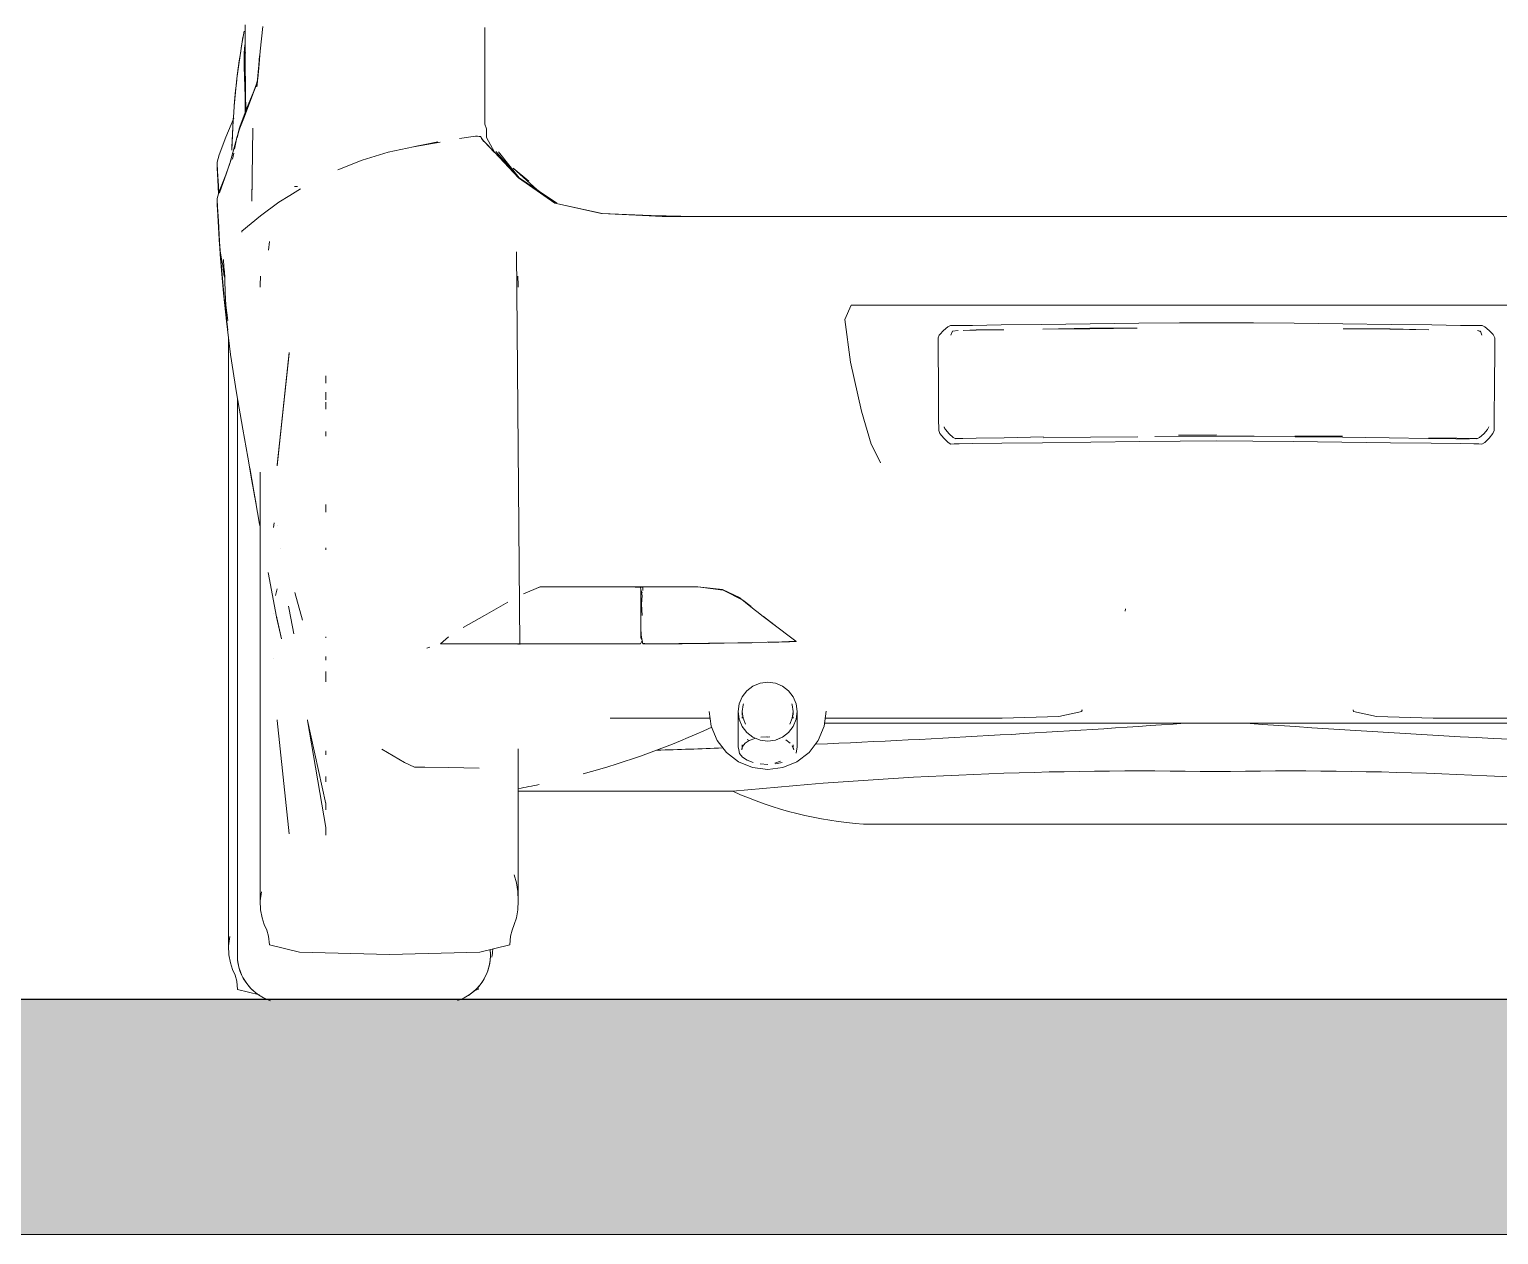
# Model space of a CAD drawing. Header units: millimetres. Extents: x -50912 to 58751, y -45352 to 5553.
# Drawn here: x 7593 to 8840, y 0 to 1023 of the extents above; entities that cross this region are included whole.
import ezdxf

# ---------------------------------------------------------------- set-up
doc = ezdxf.new("R2010")
doc.units = ezdxf.units.MM
for name, color, linetype, lineweight in [('A-AREA', 32, 'Continuous', 9), ('A-DETL-THIN', 151, 'Continuous', 9), ('A-FLOR', 192, 'Continuous', 25), ('A-FLOR-PATT', 8, 'Continuous', 25), ('A-GENM', 13, 'Continuous', 9), ('G-IMPT', 8, 'Continuous', 9)]:
    doc.layers.add(name, color=color, linetype=linetype, lineweight=lineweight)

# ---------------------------------------------------------------- blocks, each defined once
blk = doc.blocks.new('CRT_Fiat Punto - Punto_dwg-V24-FACHADA FRONTAL GARAGEM')
at = {"layer": 'G-IMPT'}
for p, q in [((40379, 1021.7), (40379, 1027.2)), ((40391.8, 1004.9), (40393.9, 1025.7)), ((40582.5, 1001.7), (40582.4, 1024.9)), ((40378.9, 1011.5), (40378.3, 1007)), ((40378.8, 1009.7), (40379, 1011)), ((40379, 1012.3), (40378.9, 1011.5)), ((40379, 1021.7), (40379, 1013.6)), ((40379, 1006.6), (40379, 1013.6)), ((40378.8, 1007.9), (40378.2, 1002.9)), ((40378.2, 1002.9), (40378.3, 1007)), ((40378.2, 1002.9), (40378.4, 1003.7)), ((40378.2, 991.5), (40378.2, 1002.9)), ((40378.9, 1009.9), (40378.3, 1007)), ((40378.3, 1007), (40378.8, 1009.7)), ((40378.5, 999.8), (40379, 1006.6)), ((40378.5, 999.8), (40379, 1005)), ((40379, 1009.1), (40378.8, 1007.9)), ((40378.9, 1000.1), (40379, 1002.5)), ((40379, 1002.1), (40378.9, 1000.1)), ((40379, 1006.6), (40379, 1003.9)), ((40379, 1003.5), (40379, 1003.9)), ((40379, 1002.1), (40379.1, 1003.8)), ((40379, 1002.1), (40379.1, 1003.7)), ((40379, 1003.4), (40379, 1003.5)), ((40379.3, 964.2), (40379, 1003.4)), ((40379, 1002.1), (40379, 1002.8)), ((40390.3, 988.1), (40391.2, 1000.8)), ((40390.4, 989.6), (40391.2, 1000.8)), ((40391.8, 1004.9), (40390.6, 990.6)), ((40582.5, 1001.7), (40582.5, 975.6)), ((40379.3, 957.5), (40378.2, 991.5)), ((40378.4, 995.1), (40379.1, 953.5)), ((40378.4, 995.1), (40379.3, 957.5)), ((40389.5, 980.9), (40390.4, 990.1)), ((40390.3, 988.1), (40389.5, 979.8)), ((40389.7, 981.7), (40390.6, 990.6)), ((40390.4, 989.6), (40390.4, 990.1)), ((40378.9, 969.6), (40378.8, 981.5)), ((40378.8, 981.5), (40379.2, 953.6)), ((40386.2, 970.8), (40388.7, 977.1)), ((40386.8, 971.9), (40388.9, 977.2)), ((40389.6, 981.4), (40388.7, 977.1)), ((40389.7, 981.7), (40388.9, 977.2)), ((40388.9, 974.5), (40389.1, 976.5)), ((40389.1, 976.5), (40389.5, 979.8)), ((40389.5, 980.9), (40389.6, 981.4)), ((40582.5, 953.7), (40582.5, 975.6)), ((40382.5, 960.6), (40377.7, 948.1)), ((40378.9, 969.6), (40379, 958.2)), ((40379.7, 954.9), (40379.3, 964.2)), ((40386.2, 970.8), (40380.3, 956.4)), ((40386.2, 970.8), (40380.6, 957.3)), ((40382.5, 960.6), (40386.8, 971.9)), ((40377.7, 948.1), (40374.3, 939.5)), ((40380.6, 957.3), (40374.6, 941.4)), ((40379, 953.1), (40379, 958.2)), ((40582.5, 953.7), (40582.5, 943)), ((40369.4, 947.9), (40362.5, 931.9)), ((40374.6, 941.4), (40371.1, 928.3)), ((40371.9, 931.6), (40374.3, 939.5)), ((40374.6, 941.4), (40372.2, 931.4)), ((40374.1, 939.9), (40373.1, 935.5)), ((40374.6, 941.4), (40374.1, 939.9)), ((40385.6, 939.4), (40384.6, 877.4)), ((40583.8, 939), (40582.5, 943)), ((40583.8, 939), (40583.8, 931.6)), ((40357, 916.9), (40362.5, 931.9)), ((40365.8, 909.5), (40371.1, 928.1)), ((40369.8, 921.6), (40371.9, 931.6)), ((40371.1, 928.1), (40369.8, 921.6)), ((40370.9, 927.2), (40371.1, 928.3)), ((40500.5, 919), (40521.8, 923.6)), ((40521.8, 923.6), (40542.5, 927.8)), ((40521.8, 923.6), (40544.5, 927.6)), ((40521.8, 923.6), (40525.7, 924.4)), ((40544.5, 927.6), (40525.7, 924.4)), ((40574.5, 932.7), (40560.9, 930.7)), ((40576.3, 932.7), (40574.5, 932.7)), ((40576.3, 932.7), (40579, 932.5)), ((40576.3, 932.7), (40579, 932)), ((40576.3, 932.7), (40579, 932.2)), ((40579, 932.5), (40579.6, 931)), ((40579, 932.2), (40579.7, 930.7)), ((40579, 932), (40579.7, 930.8)), ((40579.6, 931), (40581.7, 928.1)), ((40579.7, 930.8), (40579.7, 930.7)), ((40579.7, 930.8), (40581.9, 928.2)), ((40579.7, 930.8), (40581.7, 928.1)), ((40579.7, 930.7), (40581.9, 928.2)), ((40579.7, 930.7), (40581.9, 928.2)), ((40581.9, 928.2), (40590.7, 918.9)), ((40581.9, 928.2), (40590.7, 919)), ((40590.7, 918.9), (40581.9, 928.2)), ((40590.7, 919), (40583.8, 931.6)), ((40357, 916.9), (40355.2, 910.7)), ((40355.2, 910), (40355.2, 910.7)), ((40367.1, 912.8), (40362.5, 899.8)), ((40363.1, 901.3), (40367.1, 912.8)), ((40369.2, 918.3), (40368.2, 913.1)), ((40368.8, 916.4), (40369.2, 918.3)), ((40457.5, 904), (40478.4, 912.3)), ((40478.4, 912.3), (40500.5, 919)), ((40611.1, 897.4), (40590.7, 919)), ((40590.7, 919), (40611.6, 897.4)), ((40591.7, 919.8), (40611.6, 897.2)), ((40591.7, 919.8), (40611.6, 897.4)), ((40611.6, 897.2), (40594.1, 919.5)), ((40355.3, 905.4), (40355.2, 910)), ((40355.6, 903), (40355.3, 908.4)), ((40355.3, 908.4), (40355.4, 904.1)), ((40355.8, 895.5), (40355.3, 905.4)), ((40355.8, 895.2), (40355.4, 904.1)), ((40355.6, 903), (40356.2, 890.5)), ((40362.5, 899.8), (40357, 885.7)), ((40365.8, 909.5), (40357.2, 884.5)), ((40357.2, 884.5), (40363.1, 901.3)), ((40619.8, 894.4), (40606.6, 905.6)), ((40626.6, 887.4), (40606.6, 905.6)), ((40355.8, 895.5), (40356.4, 883.8)), ((40355.8, 895.2), (40356.4, 883.9)), ((40356.1, 890.3), (40356.2, 887.5)), ((40356.1, 890.3), (40356.5, 884)), ((40356.1, 890), (40356.5, 884)), ((40356.1, 890), (40356.5, 884)), ((40356.5, 884.3), (40356.2, 890.5)), ((40356.4, 883.8), (40356.2, 887.5)), ((40356.5, 884.1), (40356.4, 886.3)), ((40356.5, 884.1), (40356.4, 886.3)), ((40384.8, 896.5), (40384.6, 877.4)), ((40425.9, 887.9), (40416.8, 882.3)), ((40420.8, 890), (40423.4, 890)), ((40641.8, 875.9), (40611.1, 897.4)), ((40641.8, 875.9), (40611.6, 897.4)), ((40642.6, 875.9), (40611.6, 897.4)), ((40642.6, 875.9), (40611.6, 897.2)), ((40643.5, 875.8), (40611.6, 897.2)), ((40641.8, 875.9), (40626.6, 887.4)), ((40357, 885.7), (40355.2, 879.8)), ((40355.2, 879.2), (40355.2, 879.8)), ((40355.3, 874.8), (40355.2, 879.2)), ((40355.3, 877.7), (40355.6, 872.6)), ((40355.3, 877.7), (40355.4, 873.6)), ((40355.6, 869.8), (40355.3, 874.8)), ((40355.8, 865.3), (40355.4, 873.6)), ((40407.6, 876.6), (40391.9, 865)), ((40407.6, 876.6), (40416.8, 882.3)), ((40641.8, 875.9), (40638.4, 878.8)), ((40681.5, 867), (40641.8, 875.9)), ((40681.5, 867), (40641.8, 875.9)), ((40641.8, 875.9), (40681.5, 867)), ((40641.8, 875.9), (40682, 867)), ((40681.5, 867), (40641.8, 875.8)), ((40355.6, 872.6), (40356.2, 860.8)), ((40355.6, 869.8), (40356.2, 858)), ((40356.7, 850.3), (40355.8, 865.3)), ((40356.2, 860.8), (40356.9, 849)), ((40376.2, 852.1), (40391.9, 865)), ((40716.4, 865.2), (40681.5, 867)), ((40682, 867), (40723.7, 865.2)), ((40733.1, 864.5), (40716.4, 865.2)), ((40723.7, 865.2), (40761.5, 864.5)), ((40733.1, 864.5), (40745.8, 864.5)), ((40745.8, 864.5), (40769, 864.5)), ((40762, 864.5), (40761.5, 864.5)), ((40763.4, 864.5), (40762, 864.5)), ((40763.4, 864.5), (40765.3, 864.5)), ((40769, 864.5), (40806.1, 864.5)), ((40806.1, 864.5), (40860.3, 864.5)), ((40860.3, 864.5), (40909.6, 864.5)), ((40909.6, 864.5), (40931.7, 864.5)), ((40957.3, 864.5), (40931.7, 864.5)), ((41017.1, 864.5), (40957.3, 864.5)), ((41088.6, 864.5), (41017.1, 864.5)), ((41149.3, 864.5), (41088.6, 864.5)), ((41149.3, 864.5), (41204.6, 864.5)), ((41204.6, 864.5), (41259.9, 864.5)), ((41320.6, 864.5), (41259.9, 864.5)), ((41320.6, 864.5), (41392.1, 864.5)), ((41451.9, 864.5), (41392.1, 864.5)), ((40356.1, 860.3), (40357.7, 834.5)), ((40356.1, 860.3), (40356.8, 848.9)), ((40356.6, 850.2), (40356.2, 858)), ((40357.5, 837.3), (40356.4, 856.9)), ((40356.4, 856.9), (40357, 845.1)), ((40356.6, 850.2), (40356.9, 845)), ((40358.5, 824.8), (40356.7, 850.3)), ((40357.7, 835.6), (40356.7, 850.3)), ((40357, 845.6), (40356.7, 850.3)), ((40357.5, 837.3), (40356.8, 848.9)), ((40356.9, 849), (40357.1, 843.8)), ((40376, 851.1), (40376.2, 852.1)), ((40357.1, 840.9), (40356.9, 845)), ((40357, 845.6), (40357.7, 834.5)), ((40357, 845.1), (40357.3, 840)), ((40357.1, 840.9), (40357.7, 835)), ((40357.8, 832.3), (40357.5, 837.9)), ((40398.9, 836), (40399.5, 843.3)), ((40357.7, 835), (40358.8, 828.5)), ((40358.1, 829.3), (40357.7, 834.7)), ((40360.2, 804.1), (40357.7, 834.5)), ((40358.5, 824.8), (40357.7, 834.5)), ((40358.8, 818.6), (40357.8, 832.3)), ((40358.5, 824.8), (40358.1, 829.3)), ((40360.4, 802.9), (40358.5, 824.8)), ((40358.5, 824.8), (40361.7, 789.3)), ((40358.5, 824.8), (40359.3, 814.5)), ((40358.8, 828.5), (40359.9, 822.9)), ((40360.6, 827.9), (40360.9, 821.8)), ((40609.2, 834.4), (40610.7, 667.7)), ((40360.6, 799.5), (40358.8, 818.6)), ((40360.2, 804.1), (40359.3, 814.5)), ((40359.9, 822.9), (40360.4, 819.6)), ((40360.4, 819.6), (40360.6, 817.7)), ((40360.6, 817.7), (40360.8, 816)), ((40360.8, 816), (40360.9, 814.8)), ((40361.5, 814.4), (40360.9, 821.8)), ((40360.9, 814.8), (40361, 814.1)), ((40361, 814.1), (40361.4, 813.7)), ((40361.7, 810.4), (40361.2, 820.3)), ((40361.2, 820.3), (40361.6, 813.5)), ((40361.6, 813.5), (40361.8, 810.6)), ((40361.6, 812.1), (40361.8, 810.6)), ((40392, 813.7), (40391.6, 806.2)), ((40610.4, 813.7), (40610.8, 806.2)), ((40364.2, 768), (40360.4, 802.9)), ((40363.8, 771.6), (40360.4, 802.9)), ((40360.8, 798.8), (40360.4, 802.9)), ((40363, 775.6), (40360.6, 799.5)), ((40360.8, 798.8), (40361.7, 789.3)), ((40361.7, 810.4), (40361.9, 800)), ((40362.4, 789.2), (40361.9, 800)), ((40391.6, 806.2), (40391.6, 804.5)), ((40610.8, 806.2), (40610.8, 804.5)), ((40364.1, 776.1), (40362.4, 789.2)), ((40888.1, 777), (40893.5, 789.1)), ((40888.1, 777), (40893.5, 789.1)), ((40888.1, 777), (40893.5, 789.1)), ((40888.1, 777), (40893.5, 789.1)), ((40925.1, 789.1), (40893.5, 789.1)), ((40999, 789.1), (40925.1, 789.1)), ((41084.1, 789.1), (40999, 789.1)), ((41149.3, 789.1), (41084.1, 789.1)), ((41204.6, 789.1), (41149.3, 789.1)), ((41204.6, 789.1), (41259.9, 789.1)), ((41259.9, 789.1), (41325.1, 789.1)), ((41325.1, 789.1), (41410.2, 789.1)), ((41484.1, 789.1), (41410.2, 789.1)), ((40366.6, 747.2), (40363, 775.6)), ((40888.1, 777), (40888.1, 777.1)), ((40888.1, 777.1), (40893, 740.9)), ((40888.1, 776.9), (40888.1, 777)), ((40888.1, 777), (40888.1, 777)), ((40888.1, 777), (40888.1, 777)), ((41137.6, 773.9), (41096.3, 773.4)), ((41137.6, 773.9), (41172.3, 774.2)), ((41203.6, 774.3), (41172.3, 774.2)), ((41235, 774.2), (41203.6, 774.3)), ((41269.6, 773.9), (41235, 774.2)), ((41310.9, 773.4), (41269.6, 773.9)), ((40364.2, 768), (40363.8, 771.6)), ((40364.7, 762.6), (40364.7, 754.7)), ((40968.3, 763.6), (40967.3, 761.4)), ((40967.3, 750.7), (40967.3, 761.4)), ((40968.3, 763.6), (40968.8, 764.2)), ((40968.8, 764.2), (40972, 767.7)), ((40975.6, 770.7), (40972, 767.7)), ((40975.6, 770.7), (40977.9, 771.8)), ((40977.9, 771.8), (40980.5, 771.8)), ((40979.6, 767.1), (40978.1, 763.7)), ((40979.6, 767.1), (40984.4, 767.7)), ((40980.5, 771.8), (40984.8, 771.9)), ((40996.4, 772), (40984.8, 771.9)), ((40999.6, 768.3), (40988.5, 767.7)), ((40988.5, 767.7), (40999.7, 767.9)), ((40996.4, 772), (41020.8, 772.4)), ((40999.6, 768.3), (41023.2, 768.2)), ((40999.7, 767.9), (41023.2, 768.2)), ((41055.1, 772.8), (41020.8, 772.4)), ((41055.1, 772.8), (41096.3, 773.4)), ((41056.3, 768.7), (41096, 769.6)), ((41056.3, 768.7), (41096, 769.2)), ((41096, 769.6), (41136.4, 769.7)), ((41096, 769.2), (41136.4, 769.7)), ((41352.1, 772.8), (41310.9, 773.4)), ((41351, 769), (41311.2, 769.2)), ((41350.9, 768.7), (41311.2, 769.2)), ((41384, 768.2), (41350.9, 768.7)), ((41384, 768.2), (41351, 769)), ((41386.4, 772.4), (41352.1, 772.8)), ((41410.8, 772), (41386.4, 772.4)), ((41422.4, 771.9), (41410.8, 772)), ((41426.7, 771.8), (41422.4, 771.9)), ((41427.7, 767.1), (41425.3, 767.6)), ((41427.6, 766.7), (41425.3, 767.6)), ((41429.3, 771.8), (41426.7, 771.8)), ((41427.7, 767.1), (41429.1, 763.7)), ((41431.6, 770.7), (41429.3, 771.8)), ((41435.3, 767.7), (41431.6, 770.7)), ((41438.5, 764.2), (41435.3, 767.7)), ((41438.5, 764.2), (41438.9, 763.6)), ((41440, 761.4), (41438.9, 763.6)), ((41440, 761.4), (41439.9, 750.7)), ((40364.7, 733.5), (40364.7, 754.7)), ((40406, 653.3), (40416.3, 749)), ((40406, 652.8), (40416.3, 748.7)), ((40416.3, 749), (40416.3, 748.7)), ((40967.3, 750.7), (40967.5, 722)), ((41439.9, 750.7), (41439.7, 722)), ((40371.7, 714.8), (40366.6, 747.2)), ((40406, 653.3), (40416.3, 748.2)), ((40406, 653.5), (40416.3, 748.2)), ((40902.4, 699.3), (40893, 740.9)), ((40364.7, 733.5), (40364.7, 703.6)), ((40447.5, 723), (40447.5, 729.1)), ((40371.7, 714.8), (40376.9, 683.9)), ((40447.5, 708.8), (40447.5, 715.3)), ((40447.5, 710.4), (40447.5, 715.3)), ((40967.7, 693.3), (40967.5, 722)), ((41439.7, 722), (41439.5, 693.3)), ((40364.7, 703.6), (40364.7, 666.1)), ((40447.5, 700.8), (40447.5, 706.8)), ((40447.5, 702.4), (40447.5, 706.8)), ((40447.5, 701), (40447.5, 704.9)), ((40902.4, 699.3), (40910.6, 671.3)), ((40967.7, 693.3), (40967.8, 682.7)), ((41439.5, 693.3), (41439.5, 682.7)), ((40376.9, 683.9), (40381.1, 660.1)), ((40447.5, 678.1), (40447.5, 682)), ((40968.9, 680.2), (40967.8, 682.7)), ((40968.9, 680.2), (40972.1, 676.2)), ((40975.8, 672.5), (40972.1, 676.2)), ((40973.5, 683.6), (40972.4, 685.8)), ((40972.4, 685.8), (40972.5, 685.4)), ((40973.3, 683.7), (40972.5, 685.4)), ((40973.5, 683.6), (40976.6, 680)), ((40976.6, 680), (40980.1, 676.9)), ((40980.1, 676.9), (40982.4, 675.8)), ((40981.8, 676), (40984.3, 676)), ((40981.8, 676), (40982.4, 675.8)), ((40984.3, 676), (40988.4, 676.1)), ((40988.4, 676.1), (40999.7, 676.3)), ((40999.7, 676.3), (41023.4, 676.6)), ((41023.4, 676.6), (41056.8, 677.5)), ((41056.9, 676.5), (41096.6, 677)), ((41096.6, 677), (41136.9, 677.5)), ((41138.5, 673.5), (41172.8, 673.8)), ((41151.3, 677.7), (41171.6, 677.9)), ((41203.6, 679), (41171.5, 678.8)), ((41203.6, 678), (41171.6, 677.9)), ((41172.8, 673.8), (41203.6, 673.9)), ((41235.6, 677.9), (41203.6, 678)), ((41203.6, 673.9), (41234.4, 673.8)), ((41268.8, 673.5), (41234.4, 673.8)), ((41270.4, 677.5), (41235.6, 677.9)), ((41270.3, 678.1), (41310.8, 678)), ((41310.6, 677), (41270.4, 677.5)), ((41350.3, 676.5), (41310.6, 677)), ((41383.4, 676), (41350.3, 676.5)), ((41407, 675.7), (41383.4, 676)), ((41407.6, 676.3), (41383.9, 676.6)), ((41418.1, 675.5), (41407, 675.7)), ((41418.8, 676.1), (41407.6, 676.3)), ((41423, 676), (41418.8, 676.1)), ((41425.4, 676), (41423, 676)), ((41427.1, 676.9), (41424.8, 675.8)), ((41425.4, 676), (41424.8, 675.8)), ((41430.6, 680), (41427.1, 676.9)), ((41430.6, 680), (41433.7, 683.6)), ((41431.4, 672.5), (41435.1, 676.2)), ((41433.7, 683.6), (41434.8, 685.8)), ((41433.9, 683.7), (41434.7, 685.4)), ((41434.8, 685.8), (41434.7, 685.4)), ((41438.4, 680.2), (41435.1, 676.2)), ((41439.5, 682.7), (41438.4, 680.2)), ((40364.7, 666.1), (40364.7, 622.5)), ((40612.2, 501), (40610.7, 667.7)), ((40918.4, 655.4), (40910.6, 671.3)), ((40918.4, 655.6), (40910.6, 671.2)), ((40910.6, 671.2), (40918.4, 655.4)), ((40918.4, 655.6), (40910.6, 671.1)), ((40978.2, 671.3), (40975.8, 672.5)), ((40980.8, 671.4), (40978.2, 671.3)), ((40980.8, 671.4), (40985.1, 671.4)), ((40996.7, 671.6), (40985.1, 671.4)), ((40996.7, 671.6), (41021.3, 671.9)), ((41055.8, 672.4), (41021.3, 671.9)), ((41055.8, 672.4), (41097.1, 673)), ((41138.5, 673.5), (41097.1, 673)), ((41310.1, 673), (41268.8, 673.5)), ((41351.5, 672.4), (41310.1, 673)), ((41386, 671.9), (41351.5, 672.4)), ((41410.5, 671.6), (41386, 671.9)), ((41422.2, 671.4), (41410.5, 671.6)), ((41426.5, 671.4), (41422.2, 671.4)), ((41429.1, 671.3), (41426.5, 671.4)), ((41429.1, 671.3), (41431.4, 672.5)), ((40384.7, 640.1), (40381.1, 660.1)), ((40382.9, 651.2), (40386.3, 631.3)), ((40382.9, 651.2), (40387.3, 625.8)), ((40406, 653.3), (40406, 653.5)), ((40406, 653.3), (40406, 653)), ((40406, 652.8), (40406, 653)), ((40388.3, 620.2), (40384.4, 642.1)), ((40384.4, 642.1), (40387.3, 625.8)), ((40388.3, 620.2), (40384.7, 640.1)), ((40391.6, 647.5), (40391.6, 612.6)), ((40391.2, 603.2), (40386.3, 631.3)), ((40364.7, 622.5), (40364.7, 574.4)), ((40391.6, 612.6), (40391.6, 561.9)), ((40447.5, 618.1), (40447.5, 620)), ((40447.5, 620), (40447.5, 615.1)), ((40447.5, 613.3), (40447.5, 618.1)), ((40391.6, 601), (40391.2, 603.2)), ((40403.6, 604.3), (40403.1, 600.5)), ((40403.1, 600.5), (40403.1, 600.4)), ((40406, 601.8), (40406, 601.7)), ((40364.7, 574.4), (40364.7, 523.7)), ((40408.6, 582.8), (40408.6, 582.8)), ((40447.5, 581.5), (40447.5, 583.2)), ((40391.6, 561.9), (40391.6, 510.5)), ((40398.5, 562.3), (40405.6, 524.6)), ((40629.4, 550.1), (40615.4, 544)), ((40629.4, 550.1), (40627.6, 549.4)), ((40629.4, 550.1), (40645.9, 550.1)), ((40633.5, 550.1), (40629.4, 550.1)), ((40633.5, 550.1), (40637, 550.1)), ((40648.6, 550.1), (40637, 550.1)), ((40645.9, 550.1), (40686.4, 550.1)), ((40677.1, 550.1), (40648.6, 550.1)), ((40704.9, 550.1), (40677.1, 550.1)), ((40686.4, 550.1), (40731.9, 550.1)), ((40714.9, 549.4), (40704.9, 550.1)), ((40714.5, 550.1), (40704.9, 550.1)), ((40714.5, 550.1), (40704.9, 550.1)), ((40704.9, 550.1), (40714.5, 550.1)), ((40714.9, 549.4), (40714.5, 550.1)), ((40714.9, 549.4), (40714.5, 550.1)), ((40715, 550.1), (40714.5, 550.1)), ((40714.5, 550.1), (40715, 547.3)), ((40714.9, 549.4), (40715.9, 549.8)), ((40715, 550.1), (40715, 549.4)), ((40715, 550.1), (40715.1, 549.5)), ((40716.5, 547), (40716.5, 550.1)), ((40719.7, 550.1), (40716.5, 550.1)), ((40719.7, 550.1), (40728, 550.1)), ((40742.3, 550.1), (40728, 550.1)), ((40731.9, 550.1), (40763.2, 550.1)), ((40763.2, 550.1), (40742.3, 550.1)), ((40763.2, 550.1), (40784.3, 547.7)), ((40784.9, 547.3), (40763.2, 550.1)), ((40406, 548.4), (40404.7, 542.6)), ((40421.2, 545.1), (40427.7, 521.8)), ((40582.1, 525.8), (40601.9, 537)), ((40714.9, 525.8), (40715, 536.6)), ((40715.9, 542.8), (40715, 547.3)), ((40715.9, 542.8), (40715, 547.3)), ((40715.9, 545.3), (40715, 547.3)), ((40715.9, 545.3), (40715, 547.3)), ((40715.5, 544.6), (40715, 547.3)), ((40715.5, 544.6), (40715, 547.3)), ((40715.5, 544.6), (40715, 547.3)), ((40715.5, 544.6), (40715, 547.3)), ((40715, 544.6), (40715, 547.3)), ((40715, 544.6), (40715, 536.6)), ((40715.8, 545.8), (40715.5, 544.6)), ((40715.9, 545.3), (40715.5, 544.6)), ((40715.9, 545.3), (40715.5, 544.6)), ((40715.5, 545.3), (40715.5, 544.6)), ((40715.9, 542.8), (40715.5, 544.6)), ((40715.9, 542.8), (40715.5, 535.2)), ((40784.3, 547.7), (40799.3, 540.6)), ((40784.3, 547.7), (40799.2, 540.5)), ((40784.3, 547.7), (40799.3, 540.6)), ((40784.9, 547.3), (40801.4, 538.8)), ((40799.2, 540.5), (40808.4, 533.1)), ((40808.5, 533.2), (40801.4, 538.8)), ((40403.1, 527.4), (40403.1, 527.5)), ((40405.6, 524.4), (40405.6, 524.6)), ((40405.6, 524.4), (40405.7, 524)), ((40405.6, 524.4), (40409.8, 506)), ((40405.6, 524.4), (40409.8, 506)), ((40405.8, 523.6), (40405.7, 524)), ((40415.8, 533.5), (40416.4, 530.7)), ((40416.4, 530.7), (40420.4, 510.1)), ((40582.1, 525.8), (40564.1, 515.5)), ((40714.9, 525.8), (40715, 515.1)), ((40715.9, 525.8), (40715.5, 535.2)), ((40808.4, 533.1), (40812.3, 529.9)), ((40812.3, 529.9), (40813.5, 529)), ((40813.5, 529), (40818.9, 524.8)), ((40814.4, 528.2), (40818.9, 524.8)), ((40818.9, 524.8), (40830.5, 516)), ((40819, 524.9), (40830.5, 516)), ((41126.2, 529.4), (41126.4, 531.4)), ((40364.7, 523.7), (40364.7, 472.4)), ((40405.8, 523.6), (40405.8, 523.5)), ((40405.8, 523.6), (40409.8, 506)), ((40405.8, 523.6), (40409.8, 506)), ((40715.2, 509), (40715, 515.1)), ((40715, 515.1), (40715, 507.1)), ((40842.1, 507.2), (40830.5, 516)), ((40842.1, 507.2), (40830.5, 516)), ((40391.6, 510.5), (40391.6, 460.5)), ((40447.5, 506.7), (40447.5, 507.6)), ((40551.5, 507.7), (40544.8, 501.6)), ((40544.8, 501.6), (40560.9, 501.6)), ((40560.9, 501.6), (40544.8, 501.6)), ((40560.9, 501.6), (40598.6, 501.6)), ((40598.6, 501.6), (40643.4, 501.6)), ((40610.8, 501.6), (40610.8, 501)), ((40643.4, 501.6), (40680.6, 501.6)), ((40705.8, 501.6), (40680.6, 501.6)), ((40714.5, 501.6), (40705.8, 501.6)), ((40714.5, 501.6), (40716, 504.4)), ((40715, 507.1), (40716, 504.4)), ((40715.2, 509), (40715.2, 506.6)), ((40715.2, 509), (40716, 504.4)), ((40715.2, 509), (40716, 504.4)), ((40715.2, 506.6), (40716, 504.4)), ((40715.2, 506.6), (40715.3, 506)), ((40715.2, 506.6), (40716, 504.4)), ((40716.3, 502.3), (40715.9, 503.5)), ((40716.2, 502.3), (40716, 504.4)), ((40716.2, 502.3), (40716, 504.4)), ((40716.5, 501.6), (40716, 504.4)), ((40716.5, 501.6), (40716, 504.4)), ((40716.2, 502.3), (40716.5, 501.6)), ((40716.2, 502.3), (40720.7, 501.6)), ((40716.2, 502.3), (40716.5, 501.6)), ((40716.5, 501.6), (40720.7, 501.6)), ((40716.5, 501.6), (40720.7, 501.6)), ((40720.7, 501.6), (40716.5, 501.6)), ((40720.7, 501.6), (40732.1, 501.6)), ((40749.9, 501.7), (40732.1, 501.6)), ((40797.2, 502.4), (40747.2, 501.8)), ((40773.1, 502), (40749.9, 501.7)), ((40773.1, 502), (40798.5, 502.5)), ((40797.2, 502.4), (40834.6, 503.2)), ((40798.5, 502.5), (40809.2, 502.6)), ((40841, 503.3), (40823.1, 502.9)), ((40834.6, 503.2), (40846.5, 503.9)), ((40834.6, 503.2), (40847, 503.7)), ((40834.6, 503.2), (40847, 503.7)), ((40842.1, 507.2), (40846.5, 503.9)), ((40842.1, 507.2), (40846.5, 503.9)), ((40843.7, 503.6), (40846.5, 503.9)), ((40403.1, 489.6), (40403.1, 489.5)), ((40447.5, 491), (40447.5, 487.8)), ((40447.5, 489.5), (40447.5, 487.9)), ((40533.3, 498), (40535.7, 498.7)), ((40447.5, 472.2), (40447.5, 478.1)), ((40447.5, 478.1), (40447.5, 474.4)), ((40447.5, 476.1), (40447.5, 474.5)), ((40447.5, 469.4), (40447.5, 474.4)), ((40364.7, 472.4), (40364.7, 422.4)), ((40447.5, 469.4), (40447.5, 472.2)), ((40800.9, 456.6), (40804.9, 461.8)), ((40810.1, 465.8), (40804.9, 461.8)), ((40810.1, 465.8), (40816.1, 468.3)), ((40816.1, 468.3), (40822.6, 469.2)), ((40822.6, 469.2), (40829.1, 468.3)), ((40829.1, 468.3), (40835.1, 465.8)), ((40835.1, 465.8), (40840.3, 461.8)), ((40840.3, 461.8), (40844.3, 456.6)), ((40391.6, 460.5), (40391.6, 413.7)), ((40797.5, 444.1), (40798.4, 450.6)), ((40797.5, 444.1), (40798.4, 450.6)), ((40798.4, 450.6), (40800.9, 456.6)), ((40801, 444.1), (40801.7, 449.7)), ((40801.7, 449.7), (40802.2, 450.8)), ((40843, 450.8), (40843.5, 449.7)), ((40843.5, 449.7), (40844.2, 444.1)), ((40844.3, 456.6), (40846.8, 450.6)), ((40844.3, 456.6), (40846.8, 450.6)), ((40847.7, 444.1), (40846.8, 450.6)), ((40846.8, 450.6), (40847.7, 444.1)), ((40406, 437), (40406, 436.8)), ((40406, 436.5), (40406, 436.8)), ((40431.9, 436.8), (40431.9, 437)), ((40431.9, 436.5), (40431.9, 436.8)), ((40688.8, 438.6), (40773.8, 438.6)), ((40773, 444.1), (40774.7, 431.6)), ((40797.5, 443.8), (40797.5, 444.1)), ((40797.5, 444.1), (40798.4, 437.6)), ((40798.4, 437.6), (40797.5, 444.1)), ((40797.5, 442.9), (40797.5, 443.8)), ((40797.5, 441.2), (40797.5, 442.9)), ((40797.5, 438.5), (40797.5, 441.2)), ((40797.5, 434.6), (40797.5, 438.5)), ((40800.9, 431.5), (40798.4, 437.6)), ((40800.9, 431.5), (40798.4, 437.6)), ((40801, 443.8), (40801, 444.1)), ((40801.7, 438.5), (40801, 444.1)), ((40801, 443.8), (40801, 442.9)), ((40801, 441.2), (40801, 442.9)), ((40801, 439.7), (40801, 438.5)), ((40803.9, 433.3), (40801.7, 438.5)), ((40843.5, 438.5), (40841.3, 433.3)), ((40844.2, 444.1), (40843.5, 438.5)), ((40844.2, 443.8), (40844.2, 444.1)), ((40844.2, 443.8), (40844.2, 442.9)), ((40844.2, 441.2), (40844.2, 442.9)), ((40844.2, 439.7), (40844.2, 438.5)), ((40846.8, 437.6), (40844.3, 431.5)), ((40846.8, 437.6), (40844.3, 431.5)), ((40847.7, 444.1), (40846.8, 437.6)), ((40847.7, 444.1), (40846.8, 437.6)), ((40847.7, 443.8), (40847.7, 444.1)), ((40847.7, 442.9), (40847.7, 443.8)), ((40847.7, 441.2), (40847.7, 442.9)), ((40847.7, 438.5), (40847.7, 441.2)), ((40847.7, 434.6), (40847.7, 438.5)), ((40872.2, 444.4), (40870.5, 431.6)), ((40871.4, 438.6), (40933, 438.6)), ((40933, 438.6), (41021.7, 438.6)), ((41069.7, 440), (41021.7, 438.6)), ((41069.7, 440), (41089.2, 444.1)), ((41089.5, 445.7), (41089.2, 444.1)), ((41089.2, 444.1), (41089.4, 445.7)), ((41089.4, 445.7), (41089.2, 444.1)), ((41089.2, 444.1), (41089.4, 445.7)), ((41089.4, 445.7), (41089.2, 444.1)), ((41089.2, 444.1), (41089.4, 445.7)), ((41089.4, 445.7), (41089.2, 444.1)), ((41319.8, 445.7), (41320, 444.1)), ((41319.8, 445.7), (41320, 444.1)), ((41319.8, 445.7), (41320, 444.1)), ((41319.8, 445.7), (41320, 444.1)), ((41319.8, 445.7), (41320, 444.1)), ((41319.8, 445.7), (41320, 444.1)), ((41319.8, 445.7), (41320, 444.1)), ((41339.5, 440), (41320, 444.1)), ((41387.6, 438.6), (41339.5, 440)), ((41476.3, 438.6), (41387.6, 438.6)), ((40406, 436.5), (40406, 436.3)), ((40406, 436.5), (40416.3, 340.4)), ((40406, 436.5), (40416.3, 340.4)), ((40431.9, 436.5), (40431.9, 436.3)), ((40431.9, 436.5), (40447.5, 365.7)), ((40431.9, 436.5), (40447.5, 345.8)), ((40779.6, 419.6), (40774.7, 431.6)), ((40797.5, 429.8), (40797.5, 434.6)), ((40797.5, 424.4), (40797.5, 429.8)), ((40797.5, 424.4), (40797.5, 418.7)), ((40800.9, 431.5), (40801.6, 430.6)), ((40804.9, 426.3), (40800.9, 431.5)), ((40810.1, 422.3), (40804.9, 426.3)), ((40840.3, 426.3), (40835.1, 422.3)), ((40844.3, 431.5), (40840.3, 426.3)), ((40844.3, 431.5), (40843.5, 430.4)), ((40847.7, 429.8), (40847.7, 434.6)), ((40847.7, 424.4), (40847.7, 429.8)), ((40847.7, 418.7), (40847.7, 424.4)), ((40870.5, 431.6), (40865.6, 419.6)), ((40364.7, 422.4), (40364.7, 375.6)), ((40391.6, 413.7), (40391.6, 372)), ((40514.3, 400.8), (40495, 412.1)), ((40610.8, 412.6), (40610.8, 372)), ((40787.6, 409.3), (40779.6, 419.6)), ((40797.5, 414.2), (40797.5, 418.7)), ((40798, 411.6), (40797.5, 414.2)), ((40800.6, 411.6), (40801.3, 414.5)), ((40800.6, 411.6), (40801, 414.2)), ((40801, 414.2), (40801, 416)), ((40801.3, 414.5), (40803.5, 417.2)), ((40803.5, 417.2), (40807, 419.5)), ((40805.2, 420.4), (40807, 419.5)), ((40811.6, 421.2), (40807, 419.5)), ((40816.1, 419.9), (40810.1, 422.3)), ((40812.7, 421.2), (40816.1, 419.9)), ((40822.6, 419), (40816.1, 419.9)), ((40822.6, 419), (40816.1, 419.9)), ((40822.6, 422.7), (40816.9, 422.3)), ((40822.6, 422.4), (40821.3, 422.6)), ((40824.5, 422.7), (40822.6, 422.4)), ((40822.6, 419), (40829.1, 419.9)), ((40829.1, 419.9), (40822.6, 419)), ((40835.1, 422.3), (40829.1, 419.9)), ((40832.9, 421.4), (40829.1, 419.9)), ((40841.7, 417.2), (40837.9, 420)), ((40844.7, 411.6), (40843.5, 415)), ((40844.2, 414.2), (40844.2, 415.9)), ((40844.7, 411.6), (40844.3, 413.6)), ((40847.7, 414.2), (40846.8, 408.9)), ((40847.7, 414.2), (40847.7, 418.7)), ((40865.6, 419.6), (40857.7, 409.3)), ((40447.5, 407.5), (40447.5, 410.9)), ((40514.3, 400.8), (40522.7, 397)), ((40797.8, 401.4), (40787.6, 409.3)), ((40809.8, 396.5), (40797.8, 401.4)), ((40798.8, 408.4), (40798, 411.6)), ((40801.3, 405.4), (40798.8, 408.4)), ((40805.2, 402.9), (40801.3, 405.4)), ((40810.3, 400.9), (40805.2, 402.9)), ((40822.6, 399.2), (40816.2, 399.7)), ((40833.6, 402), (40828.6, 400.2)), ((40834.9, 400.9), (40829.1, 399.8)), ((40847.4, 401.4), (40835.4, 396.5)), ((40857.7, 409.3), (40847.4, 401.4)), ((40447.5, 384.5), (40447.5, 388.9)), ((40522.7, 397), (40531.4, 396.9)), ((40531.4, 396.9), (40551.6, 396.6)), ((40577.6, 396.2), (40551.6, 396.6)), ((40822.6, 394.8), (40809.8, 396.5)), ((40835.4, 396.5), (40822.6, 394.8)), ((40364.7, 375.6), (40364.7, 333.9)), ((40391.6, 372), (40391.6, 336.9)), ((40447.5, 360.6), (40447.5, 366.7)), ((40610.8, 372), (40610.8, 336.9)), ((40391.6, 336.9), (40391.6, 309.8)), ((40447.5, 345.8), (40447.5, 339.1)), ((40447.5, 345.8), (40447.5, 339.1)), ((40610.8, 336.9), (40610.8, 309.8)), ((40364.7, 333.9), (40364.7, 298.7)), ((40391.6, 309.8), (40391.6, 291.7)), ((40607.4, 305.4), (40609.2, 298.8)), ((40610.8, 309.8), (40610.8, 291.7)), ((40364.7, 298.7), (40364.7, 271.7)), ((40391.6, 291.7), (40391.6, 283.3)), ((40392.7, 291.1), (40391.6, 283.3)), ((40610.4, 291.2), (40609.2, 298.8)), ((40610.8, 283.3), (40610.4, 291.2)), ((40610.8, 291.7), (40610.8, 283.3)), ((40610.8, 285), (40610.8, 288.2)), ((40391.6, 283.3), (40391.6, 285)), ((40392, 275.7), (40391.6, 283.3)), ((40392, 275.7), (40393.4, 269)), ((40609.2, 269), (40610.4, 275.7)), ((40610.4, 275.7), (40610.8, 283.3)), ((40610.8, 283.3), (40610.8, 285)), ((40364.7, 271.7), (40364.7, 253.5)), ((40395.2, 263.2), (40393.4, 269)), ((40395.2, 263.2), (40397.3, 258.6)), ((40605.6, 258.6), (40607.4, 263.2)), ((40607.4, 263.2), (40609.2, 269)), ((40364.7, 253.5), (40364.7, 245.2)), ((40365.8, 253), (40364.7, 245.2)), ((40398.9, 253.4), (40397.3, 258.6)), ((40398.9, 253.4), (40399.5, 246.1)), ((40603.6, 246.1), (40604.1, 253.4)), ((40604.1, 253.4), (40605.6, 258.6)), ((40364.7, 245.2), (40364.7, 246.8)), ((40365.1, 237.6), (40364.7, 245.2)), ((40365.1, 237.6), (40366.5, 230.8)), ((40425, 239.9), (40399.5, 246.1)), ((40425, 239.9), (40501.5, 237.8)), ((40501.5, 237.8), (40578.1, 239.9)), ((40578.1, 239.9), (40603.6, 246.1)), ((40368.3, 225.1), (40366.5, 230.8)), ((40368.3, 225.1), (40370.4, 220.4)), ((40372, 215.2), (40370.4, 220.4)), ((40372, 215.2), (40372.5, 208)), ((40391, 203.5), (40372.5, 208)), ((40573.8, 207.3), (40576.7, 208)), ((40576.7, 208), (40576.9, 210.7))]:
    blk.add_line(p, q, dxfattribs=at)
blk = doc.blocks.new('CRT_Fiat Punto - Fiat punto 2-V25-FACHADA FRONTAL GARAGEM')
at = {"layer": 'A-GENM', "color": 55}
for p, q in [((40372.4, 710.4), (40372.4, 239.7)), ((40372.4, 710.4), (40372.4, 239.7)), ((41202.6, 434.2), (40870.9, 434.2)), ((41622.9, 434.2), (41202.6, 434.2)), ((40610.8, 376.5), (40792.9, 376.5)), ((40792.9, 376.5), (40610.8, 376.5)), ((40904, 348.6), (41202.6, 348.6)), ((41202.6, 348.6), (40904, 348.6)), ((41202.6, 348.6), (41501.2, 348.6)), ((41501.2, 348.6), (41202.6, 348.6)), ((40587.1, 239.7), (40587.1, 242.1)), ((40587.1, 239.7), (40587.1, 242.1))]:
    blk.add_line(p, q, dxfattribs=at)
for centre, radius, start, end in [((41017.1, 905.4), 649.6, 169.6766, 178.6486), ((41017.1, 905.4), 649.6, 170.1333, 178.4478), ((40486.9, 1053.9), 686.5, 285.1269, 294.8251), ((40363.1, 11943), 11537.5, 272.48587, 274.0432), ((42042.2, 11943), 11537.5, 265.9568, 268.18496), ((40363.1, 11943), 11537.5, 271.81504, 272.09197), ((41140.2, -3098.5), 3492.2, 88.9747, 95.7068), ((41265.1, -3098.5), 3492.2, 84.2932, 91.0253), ((40486.9, 1053.9), 686.5, 280.4181, 281.9149), ((40925, 667.6), 319.7, 245.597, 266.2422), ((40925, 667.6), 319.7, 245.597, 266.2422), ((40413.1, 237.4), 40.8, 176.7554, 247.4939), ((40413.1, 237.4), 40.8, 176.7554, 251.9074), ((40546.4, 237.4), 40.8, 288.4488, 3.2446), ((40546.4, 237.4), 40.8, 292.5061, 3.2446), ((40548.4, 244), 40.8, 347.9371, 357.5025)]:
    blk.add_arc(centre, radius, start, end, dxfattribs=at)
blk.add_blockref('CRT_Fiat Punto - Punto_dwg-V24-FACHADA FRONTAL GARAGEM', (0, 0))

msp = doc.modelspace()

# ---------------------------------------------------------------- hatches: boundary and pattern name
at = {"layer": 'A-FLOR-PATT', "lineweight": 9}
h = msp.add_hatch(dxfattribs=at)
h.set_pattern_fill('FP_9', color=256, style=0, pattern_type=2)
h.set_pattern_definition([(0, (9219.817, -389.03), (406.4, 45.437), [16.764, -288.036, 16.764, -288.036, -1625.6]), (0, (9219.817, -389.03), (406.4, 45.437), [-609.6, 16.764, -592.836, 16.764, -288.036, -711.2]), (0, (9219.817, -389.03), (406.4, 45.437), [-1524, 16.764, -186.436, 16.764, -491.236]), (142.239, (9372.22, -366.31), (-291.1891, 134.6787), [10.602, -182.17, -1220.892]), (142.239, (9372.22, -366.31), (-291.1891, 134.6787), [-192.772, 10.602, -182.17, -1028.12]), (142.239, (9372.22, -366.31), (-291.1891, 134.6787), [-385.545, 10.602, -374.942, -642.575]), (142.239, (9372.22, -366.31), (-291.1891, 134.6787), [-771.09, 10.602, -182.17, -449.802]), (142.239, (9372.22, -366.31), (-291.1891, 134.6787), [-963.862, 10.602, -117.912, -321.287]), (142.239, (9372.22, -366.31), (-291.1891, 134.6787), [-1092.377, 10.602, -310.685]), (217.761, (9423.02, -275.44), (-115.2124, -180.1158), [10.602, -182.17, -1220.892]), (217.761, (9423.02, -275.44), (-115.2124, -180.1158), [-192.772, 10.602, -182.17, -1028.12]), (217.761, (9423.02, -275.44), (-115.2124, -180.1158), [-385.545, 10.602, -374.942, -642.575]), (217.761, (9423.02, -275.44), (-115.2124, -180.1158), [-771.09, 10.602, -182.17, -449.802]), (217.761, (9423.02, -275.44), (-115.2124, -180.1158), [-963.862, 10.602, -117.912, -321.287]), (217.761, (9423.02, -275.44), (-115.2124, -180.1158), [-1092.377, 10.602, -310.685])])
h.paths.add_polyline_path([(9646.646, 0), (13001.835, 0), (13001.835, 200), (7011.835, 200), (7011.835, 0), (9592.195, 0)])

# ---------------------------------------------------------------- linework, layer by layer
at = {"layer": 'A-AREA'}
msp.add_line((7001.835, 200), (13001.835, 200), dxfattribs=at)
at = {"layer": 'A-DETL-THIN'}
msp.add_line((16381.835, 0), (3621.835, 0), dxfattribs=at)
at = {"layer": 'A-FLOR'}
msp.add_line((7001.835, 200), (13001.835, 200), dxfattribs=at)

# ---------------------------------------------------------------- block references
at = {"layer": 'A-GENM', "color": 7}
msp.add_blockref('CRT_Fiat Punto - Fiat punto 2-V25-FACHADA FRONTAL GARAGEM', (-32602.785, 0), dxfattribs=at)

doc.saveas('drawing.dxf')
